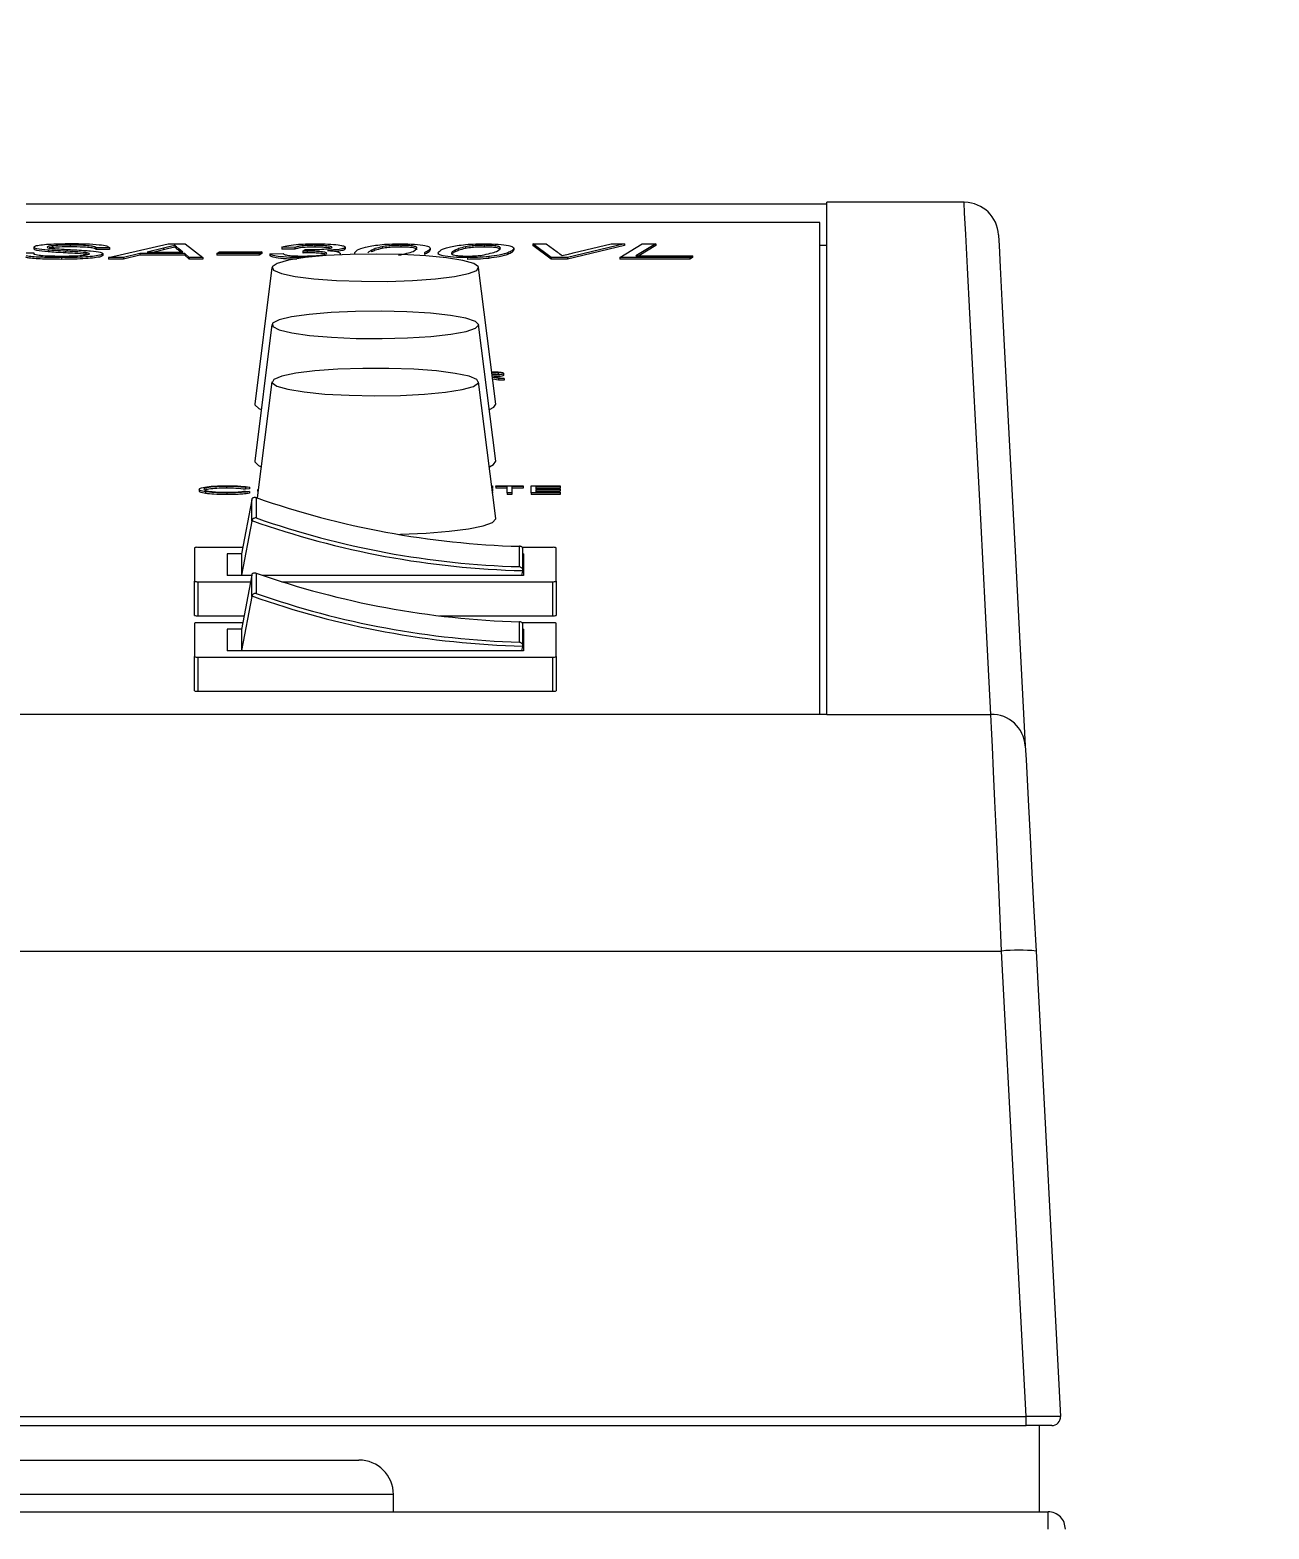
# Model space of a CAD drawing. Header units: millimetres. Extents: x 0 to 5860, y 0 to 4120.
# Drawn here: x 3390.3 to 3462.2, y 2111.1 to 2198.1 of the extents above; entities that cross this region are included whole.
import ezdxf

# ---------------------------------------------------------------- set-up
doc = ezdxf.new("R2010")
doc.units = ezdxf.units.MM
doc.layers.get('0').update_dxf_attribs({"lineweight": 15})
doc.layers.add('D', color=3, linetype='Continuous', lineweight=13)
doc.styles.add('STU25', font='isocp2.shx')
doc.dimstyles.new('STU25', dxfattribs={"dimscale": 20, "dimtxt": 2.5, "dimasz": 2, "dimexe": 0.6, "dimexo": 1, "dimgap": 1, "dimtad": 1, "dimdsep": 46, "dimtxsty": 'STU25', "dimcen": 2, "dimazin": 2, "dimtfac": 1, "dimtmove": 0, "dimatfit": 3, "dimfxl": 0, "dimtolj": 1, "dimtzin": 0, "dimarcsym": 0})

# ---------------------------------------------------------------- blocks, each defined once
blk = doc.blocks.new('*D4')
at = {"layer": 'D', "color": 0, "lineweight": -2}
for p, q in [((2877.565, 2301.584), (3780.628, 2301.584)), ((3768.628, 1251.583), (3768.628, 2261.584)), ((3570.387, 1211.583), (3780.628, 1211.583))]:
    blk.add_line(p, q, dxfattribs=at)
at = {"layer": 'D', "color": 0}
for points in [[(3761.961, 2261.584), (3775.295, 2261.584), (3768.628, 2301.584)], [(3761.961, 1251.583), (3775.295, 1251.583), (3768.628, 1211.583)]]:
    blk.add_solid(points, dxfattribs=at)
at = {"layer": 'Defpoints', "color": 0}
for p in [(2857.565, 2301.584), (3768.628, 2301.584), (3550.387, 1211.583)]:
    blk.add_point(p, dxfattribs=at)
at = {"layer": 'D', "color": 0, "insert": (3723.628, 1756.583), "char_height": 50, "attachment_point": 5, "rotation": 90, "style": 'STU25'}
blk.add_mtext('\\A1;1090', dxfattribs=at)

msp = doc.modelspace()

# ---------------------------------------------------------------- linework, layer by layer
at = {"color": 7, "linetype": 'Continuous', "lineweight": 15}
for p, q in [((3444.496, 2188.146), (3436.527, 2188.146)), ((3436.527, 2158.425), (3436.527, 2188.146)), ((3436.527, 2188.038), (3390.077, 2188.038)), ((3436.127, 2186.968), (3390.077, 2186.968)), ((3436.127, 2158.425), (3436.127, 2186.968)), ((3390.512, 2185.539), (3390.512, 2185.44)), ((3391.569, 2185.521), (3391.407, 2185.494)), ((3391.569, 2185.62), (3391.569, 2185.521)), ((3392.627, 2185.658), (3392.627, 2185.559)), ((3394.08, 2185.552), (3394.08, 2185.452)), ((3394.896, 2185.507), (3394.127, 2185.499)), ((3394.127, 2185.499), (3394.127, 2185.4)), ((3394.837, 2184.944), (3398.31, 2185.74)), ((3394.896, 2185.524), (3394.896, 2185.507)), ((3394.896, 2185.507), (3394.896, 2185.408)), ((3398.033, 2185.49), (3397.089, 2185.26)), ((3398.033, 2185.49), (3398.033, 2185.391)), ((3398.31, 2185.74), (3399.297, 2185.74)), ((3398.704, 2185.648), (3398.704, 2185.549)), ((3399.16, 2185.26), (3398.935, 2185.451)), ((3398.935, 2185.451), (3398.935, 2185.352)), ((3399.297, 2185.74), (3400.311, 2184.944)), ((3405.666, 2185.516), (3404.896, 2185.533)), ((3404.896, 2185.533), (3404.896, 2185.434)), ((3405.666, 2185.516), (3405.666, 2185.417)), ((3406.823, 2185.648), (3406.823, 2185.549)), ((3408.589, 2185.538), (3408.589, 2185.439)), ((3410.717, 2185.564), (3410.717, 2185.464)), ((3411.803, 2185.648), (3411.803, 2185.549)), ((3413.512, 2185.478), (3413.512, 2185.379)), ((3415.563, 2185.564), (3415.563, 2185.464)), ((3416.649, 2185.648), (3416.649, 2185.549)), ((3418.358, 2185.478), (3418.358, 2185.379)), ((3420.538, 2184.944), (3419.462, 2185.74)), ((3419.462, 2185.74), (3420.242, 2185.74)), ((3419.462, 2185.74), (3419.462, 2185.641)), ((3420.538, 2184.845), (3419.462, 2185.641)), ((3420.242, 2185.74), (3420.887, 2185.263)), ((3424.793, 2185.74), (3421.477, 2184.944)), ((3424.793, 2185.641), (3421.477, 2184.845)), ((3421.818, 2185.214), (3424.012, 2185.74)), ((3424.012, 2185.74), (3424.793, 2185.74)), ((3424.512, 2184.944), (3425.819, 2185.74)), ((3424.793, 2185.74), (3424.793, 2185.641)), ((3426.605, 2185.74), (3425.449, 2185.036)), ((3426.605, 2185.641), (3425.612, 2185.036)), ((3425.819, 2185.74), (3426.605, 2185.74)), ((3426.605, 2185.74), (3426.605, 2185.641)), ((3436.527, 2185.646), (3436.127, 2185.646)), ((3390.077, 2185.203), (3390.512, 2185.209)), ((3390.512, 2185.209), (3390.502, 2185.183)), ((3390.512, 2185.209), (3390.512, 2185.178)), ((3391.342, 2185.369), (3391.342, 2185.27)), ((3392.125, 2184.934), (3392.125, 2184.834)), ((3392.357, 2185.307), (3392.357, 2185.208)), ((3393.532, 2185.226), (3393.532, 2185.126)), ((3393.626, 2185.109), (3393.532, 2185.126)), ((3394.896, 2185.408), (3394.127, 2185.4)), ((3394.512, 2185.165), (3394.512, 2185.066)), ((3395.711, 2184.944), (3394.837, 2184.944)), ((3394.837, 2184.944), (3394.837, 2184.845)), ((3395.711, 2184.845), (3394.837, 2184.845)), ((3396.666, 2185.168), (3395.711, 2184.944)), ((3396.666, 2185.069), (3395.711, 2184.845)), ((3395.711, 2184.944), (3395.711, 2184.845)), ((3396.666, 2185.168), (3396.666, 2185.069)), ((3399.269, 2185.168), (3396.666, 2185.168)), ((3399.269, 2185.069), (3396.666, 2185.069)), ((3397.089, 2185.26), (3399.16, 2185.26)), ((3398.033, 2185.391), (3397.496, 2185.26)), ((3399.043, 2185.26), (3398.935, 2185.352)), ((3399.269, 2185.168), (3399.269, 2185.069)), ((3399.532, 2184.944), (3399.269, 2185.168)), ((3399.532, 2184.845), (3399.269, 2185.069)), ((3399.532, 2184.944), (3399.532, 2184.845)), ((3400.311, 2184.944), (3399.532, 2184.944)), ((3400.311, 2184.845), (3399.532, 2184.845)), ((3400.311, 2184.944), (3400.311, 2184.845)), ((3401.127, 2185.179), (3401.281, 2185.27)), ((3403.589, 2185.179), (3401.127, 2185.179)), ((3401.127, 2185.179), (3401.127, 2185.079)), ((3403.589, 2185.079), (3401.127, 2185.079)), ((3401.281, 2185.27), (3403.742, 2185.27)), ((3403.742, 2185.27), (3403.589, 2185.179)), ((3403.589, 2185.179), (3403.589, 2185.079)), ((3403.742, 2185.171), (3403.589, 2185.079)), ((3403.742, 2185.27), (3403.742, 2185.171)), ((3404.204, 2185.158), (3404.973, 2185.168)), ((3404.204, 2185.158), (3404.204, 2185.059)), ((3405.666, 2185.417), (3404.896, 2185.434)), ((3406.123, 2185.301), (3406.256, 2185.405)), ((3406.123, 2185.301), (3406.123, 2185.202)), ((3406.154, 2184.934), (3406.154, 2184.92)), ((3406.37, 2185.311), (3406.37, 2185.212)), ((3408.281, 2185.197), (3408.281, 2185.098)), ((3409.127, 2185.206), (3409.127, 2185.128)), ((3410.114, 2185.368), (3410.114, 2185.269)), ((3413.174, 2185.219), (3413.174, 2185.12)), ((3413.973, 2185.206), (3413.973, 2185.107)), ((3414.96, 2185.368), (3414.96, 2185.269)), ((3415.67, 2184.934), (3415.67, 2184.834)), ((3416.912, 2184.991), (3416.912, 2184.892)), ((3418.02, 2185.219), (3418.02, 2185.12)), ((3420.538, 2184.944), (3420.538, 2184.845)), ((3421.477, 2184.944), (3420.538, 2184.944)), ((3421.477, 2184.845), (3420.538, 2184.845)), ((3421.477, 2184.944), (3421.477, 2184.845)), ((3428.589, 2184.944), (3424.512, 2184.944)), ((3424.512, 2184.944), (3424.512, 2184.845)), ((3428.589, 2184.845), (3424.512, 2184.845)), ((3425.449, 2185.036), (3428.742, 2185.036)), ((3428.742, 2185.036), (3428.589, 2184.944)), ((3428.589, 2184.944), (3428.589, 2184.845)), ((3428.742, 2184.937), (3428.589, 2184.845)), ((3428.742, 2185.036), (3428.742, 2184.937)), ((3404.328, 2184.362), (3403.328, 2176.435)), ((3417.326, 2176.435), (3416.326, 2184.362)), ((3404.328, 2181.044), (3403.328, 2173.117)), ((3417.326, 2173.117), (3416.326, 2181.044)), ((3404.328, 2177.727), (3403.477, 2170.984)), ((3417.326, 2169.8), (3416.326, 2177.727)), ((3417.089, 2178.316), (3417.171, 2178.315)), ((3417.124, 2178.037), (3417.814, 2177.922)), ((3417.481, 2177.922), (3417.131, 2177.981)), ((3417.481, 2177.823), (3417.144, 2177.879)), ((3417.481, 2177.922), (3417.481, 2177.823)), ((3417.814, 2177.922), (3417.481, 2177.922)), ((3417.814, 2177.823), (3417.481, 2177.823)), ((3417.775, 2178.214), (3417.775, 2178.115)), ((3417.814, 2177.922), (3417.814, 2177.823)), ((3401.697, 2171.655), (3401.697, 2171.556)), ((3403.023, 2171.613), (3402.787, 2171.589)), ((3402.787, 2171.589), (3402.787, 2171.49)), ((3403.023, 2171.613), (3403.023, 2171.514)), ((3417.088, 2171.686), (3417.138, 2171.686)), ((3417.138, 2171.645), (3417.093, 2171.645)), ((3417.138, 2171.546), (3417.106, 2171.546)), ((3417.109, 2171.523), (3417.138, 2171.523)), ((3417.138, 2171.686), (3417.138, 2171.645)), ((3417.138, 2171.645), (3417.138, 2171.546)), ((3417.138, 2171.523), (3417.138, 2171.482)), ((3417.33, 2171.645), (3417.33, 2171.686)), ((3417.33, 2171.686), (3418.907, 2171.686)), ((3417.984, 2171.645), (3417.33, 2171.645)), ((3417.33, 2171.645), (3417.33, 2171.546)), ((3417.984, 2171.546), (3417.33, 2171.546)), ((3417.984, 2171.288), (3417.984, 2171.645)), ((3418.907, 2171.645), (3418.254, 2171.645)), ((3418.254, 2171.645), (3418.254, 2171.288)), ((3418.907, 2171.546), (3418.254, 2171.546)), ((3418.907, 2171.686), (3418.907, 2171.645)), ((3418.907, 2171.645), (3418.907, 2171.546)), ((3419.369, 2171.686), (3421.061, 2171.686)), ((3419.369, 2171.288), (3419.369, 2171.686)), ((3421.061, 2171.645), (3419.638, 2171.645)), ((3419.638, 2171.645), (3419.638, 2171.523)), ((3421.061, 2171.546), (3419.638, 2171.546)), ((3419.638, 2171.523), (3421.061, 2171.523)), ((3421.061, 2171.686), (3421.061, 2171.645)), ((3421.061, 2171.645), (3421.061, 2171.546)), ((3421.061, 2171.523), (3421.061, 2171.482)), ((3400.1, 2171.489), (3400.1, 2171.39)), ((3400.48, 2171.347), (3400.48, 2171.248)), ((3401.717, 2171.278), (3401.717, 2171.179)), ((3403.154, 2170.881), (3402.562, 2167.74)), ((3403.023, 2171.514), (3402.787, 2171.49)), ((3402.787, 2171.385), (3403.023, 2171.361)), ((3403.023, 2171.361), (3403.023, 2171.262)), ((3403.154, 2169.647), (3403.154, 2170.881)), ((3403.417, 2171.005), (3403.417, 2169.824)), ((3403.484, 2171.485), (3403.484, 2171.386)), ((3417.138, 2171.482), (3417.114, 2171.482)), ((3417.138, 2171.383), (3417.127, 2171.383)), ((3417.133, 2171.329), (3417.138, 2171.329)), ((3417.138, 2171.482), (3417.138, 2171.383)), ((3417.138, 2171.329), (3417.138, 2171.291)), ((3418.254, 2171.288), (3417.984, 2171.288)), ((3417.984, 2171.288), (3417.984, 2171.189)), ((3418.254, 2171.189), (3417.984, 2171.189)), ((3418.254, 2171.288), (3418.254, 2171.189)), ((3421.061, 2171.288), (3419.369, 2171.288)), ((3419.369, 2171.288), (3419.369, 2171.189)), ((3421.061, 2171.189), (3419.369, 2171.189)), ((3421.061, 2171.482), (3419.638, 2171.482)), ((3419.638, 2171.482), (3419.638, 2171.329)), ((3421.061, 2171.383), (3419.638, 2171.383)), ((3419.638, 2171.329), (3421.061, 2171.329)), ((3421.061, 2171.482), (3421.061, 2171.383)), ((3421.061, 2171.329), (3421.061, 2171.288)), ((3421.061, 2171.288), (3421.061, 2171.189)), ((3403.154, 2169.647), (3402.562, 2166.506)), ((3399.827, 2168.092), (3399.827, 2166.154)), ((3402.633, 2168.118), (3400.027, 2168.118)), ((3418.691, 2166.999), (3418.691, 2168.18)), ((3420.627, 2168.118), (3418.845, 2168.118)), ((3420.827, 2166.154), (3420.827, 2168.092)), ((3402.565, 2167.753), (3401.727, 2167.753)), ((3401.727, 2167.753), (3401.727, 2166.493)), ((3402.562, 2167.74), (3402.562, 2166.506)), ((3418.886, 2166.774), (3418.886, 2168.008)), ((3418.927, 2167.753), (3418.886, 2167.753)), ((3418.927, 2167.753), (3418.927, 2166.493)), ((3403.152, 2166.493), (3401.727, 2166.493)), ((3402.562, 2166.506), (3403.154, 2166.506)), ((3403.154, 2166.503), (3402.562, 2163.361)), ((3403.154, 2165.269), (3403.154, 2166.503)), ((3403.417, 2166.627), (3403.417, 2165.446)), ((3403.765, 2166.506), (3418.839, 2166.506)), ((3418.927, 2166.493), (3403.804, 2166.493)), ((3418.839, 2166.506), (3418.882, 2166.738)), ((3399.827, 2164.172), (3399.827, 2166.154)), ((3400.027, 2166.128), (3400.027, 2164.145)), ((3400.027, 2166.128), (3403.083, 2166.128)), ((3404.912, 2166.128), (3420.627, 2166.128)), ((3420.627, 2164.145), (3420.627, 2166.128)), ((3420.827, 2166.154), (3420.827, 2164.172)), ((3403.154, 2165.269), (3402.562, 2162.127)), ((3399.827, 2163.713), (3399.827, 2161.776)), ((3400.027, 2164.145), (3402.71, 2164.145)), ((3402.633, 2163.739), (3400.027, 2163.739)), ((3414.062, 2164.145), (3420.627, 2164.145)), ((3418.691, 2162.62), (3418.691, 2163.801)), ((3420.627, 2163.739), (3418.845, 2163.739)), ((3420.827, 2161.776), (3420.827, 2163.713)), ((3402.565, 2163.375), (3401.727, 2163.375)), ((3401.727, 2163.375), (3401.727, 2162.114)), ((3402.562, 2163.361), (3402.562, 2162.127)), ((3418.886, 2162.395), (3418.886, 2163.629)), ((3418.927, 2163.375), (3418.886, 2163.375)), ((3418.927, 2163.375), (3418.927, 2162.114)), ((3418.927, 2162.114), (3401.727, 2162.114)), ((3402.562, 2162.127), (3418.839, 2162.127)), ((3418.839, 2162.127), (3418.882, 2162.359)), ((3399.827, 2159.793), (3399.827, 2161.776)), ((3400.027, 2161.749), (3420.627, 2161.749)), ((3400.027, 2161.749), (3400.027, 2159.767)), ((3420.627, 2159.767), (3420.627, 2161.749)), ((3420.827, 2161.776), (3420.827, 2159.793)), ((3400.027, 2159.767), (3420.627, 2159.767)), ((3436.527, 2158.425), (3325.727, 2158.425)), ((3436.527, 2158.425), (3446.05, 2158.425)), ((3315.58, 2144.69), (3446.674, 2144.69)), ((3448.09, 2117.673), (3446.674, 2144.69)), ((3448.672, 2144.69), (3450.087, 2117.673)), ((3314.164, 2117.673), (3448.09, 2117.673)), ((3448.09, 2117.146), (3448.09, 2117.673)), ((3314.164, 2117.146), (3448.09, 2117.146)), ((3449.588, 2117.146), (3448.09, 2117.146)), ((3448.877, 2112.146), (3448.877, 2117.146)), ((3361.377, 2115.146), (3409.377, 2115.146)), ((3411.377, 2112.146), (3411.377, 2113.146)), ((2851.387, 2112.146), (3449.367, 2112.146)), ((3449.367, 2111.146), (3449.367, 2112.146))]:
    msp.add_line(p, q, dxfattribs=at)
at = {"color": 8, "linetype": 'Continuous', "lineweight": 15}
msp.add_line((3411.377, 2113.146), (3359.377, 2113.146), dxfattribs=at)
at = {"color": 8, "linetype": 'Continuous', "lineweight": 15, "flags": 128}
msp.add_lwpolyline([(3446.05, 2158.425), (3445.737, 2164.425), (3445.458, 2169.757), (3445.214, 2174.417), (3445.006, 2178.402), (3444.833, 2181.708), (3444.696, 2184.334), (3444.594, 2186.276), (3444.528, 2187.534), (3444.498, 2188.108), (3444.496, 2188.146)], dxfattribs=at)
at = {"color": 7, "linetype": 'Continuous', "lineweight": 15, "flags": 128}
for points in [[(3446.493, 2186.251), (3446.495, 2186.212), (3446.525, 2185.64), (3446.591, 2184.385), (3446.693, 2182.446), (3446.83, 2179.827), (3447.003, 2176.528), (3447.211, 2172.552), (3447.455, 2167.902), (3447.734, 2162.581), (3448.048, 2156.594)], [(3406.764, 2183.708), (3408.077, 2183.61), (3409.531, 2183.559), (3411.035, 2183.558), (3412.494, 2183.606), (3413.818, 2183.701), (3414.922, 2183.836), (3415.737, 2184.004), (3416.212, 2184.193), (3416.318, 2184.392), (3416.047, 2184.589), (3415.417, 2184.77), (3414.467, 2184.925), (3413.257, 2185.043), (3411.862, 2185.118), (3410.372, 2185.144), (3408.878, 2185.121), (3407.476, 2185.049), (3406.252, 2184.933), (3405.285, 2184.78), (3404.635, 2184.6), (3404.342, 2184.404), (3404.425, 2184.205), (3404.879, 2184.015), (3405.676, 2183.845), (3406.764, 2183.708)], [(3416.135, 2181.231), (3415.577, 2181.417), (3414.69, 2181.578), (3413.528, 2181.704), (3412.166, 2181.789), (3410.688, 2181.826), (3409.187, 2181.813), (3407.758, 2181.751), (3406.49, 2181.643), (3405.464, 2181.497), (3404.743, 2181.322), (3404.372, 2181.129), (3404.376, 2180.929), (3404.754, 2180.736), (3405.482, 2180.561), (3406.515, 2180.416), (3407.787, 2180.31), (3409.219, 2180.249), (3410.72, 2180.237), (3412.197, 2180.275), (3413.556, 2180.36), (3414.712, 2180.488), (3415.593, 2180.649), (3416.143, 2180.835), (3416.327, 2181.033), (3416.135, 2181.231)], [(3415.77, 2178.049), (3414.971, 2178.218), (3413.881, 2178.355), (3412.567, 2178.453), (3411.112, 2178.503), (3409.608, 2178.504), (3408.149, 2178.456), (3406.828, 2178.361), (3405.725, 2178.225), (3404.912, 2178.057), (3404.44, 2177.867), (3404.337, 2177.668), (3404.611, 2177.472), (3405.243, 2177.291), (3406.195, 2177.137), (3407.407, 2177.018), (3408.803, 2176.944), (3410.294, 2176.918), (3411.787, 2176.942), (3413.188, 2177.014), (3414.41, 2177.131), (3415.375, 2177.284), (3416.023, 2177.464), (3416.313, 2177.66), (3416.227, 2177.859), (3415.77, 2178.049)], [(3403.328, 2176.435), (3403.332, 2176.384), (3403.566, 2176.179), (3403.706, 2176.117)], [(3416.948, 2176.117), (3417.205, 2176.246), (3417.326, 2176.435)], [(3403.328, 2173.117), (3403.33, 2173.074), (3403.552, 2172.868), (3403.706, 2172.8)], [(3416.948, 2172.8), (3417.195, 2172.922), (3417.326, 2173.117)], [(3411.663, 2168.873), (3411.785, 2168.876), (3413.272, 2168.942), (3414.611, 2169.05), (3415.736, 2169.195), (3416.589, 2169.37), (3417.128, 2169.565), (3417.326, 2169.771), (3417.326, 2169.8)], [(3446.674, 2144.69), (3446.568, 2147.039), (3446.465, 2149.309), (3446.367, 2151.445), (3446.279, 2153.393), (3446.201, 2155.104), (3446.136, 2156.535), (3446.086, 2157.652), (3446.05, 2158.425)], [(3448.048, 2156.594), (3448.089, 2155.803), (3448.151, 2154.628), (3448.23, 2153.107), (3448.326, 2151.29), (3448.433, 2149.236), (3448.55, 2147.012), (3448.672, 2144.69)]]:
    msp.add_lwpolyline(points, dxfattribs=at)
at = {"color": 7, "linetype": 'Continuous', "lineweight": 15}
for centre, radius, start, end in [((3444.496, 2186.146), 2, 3, 88.85912), ((3403.344, 2170.846), 0.193, 160.17847, 169.46321), ((3420.113, 2218.555), 50.395, 250.65288, 268.38381), ((3420.113, 2217.374), 50.395, 250.65291, 268.38378), ((3403.344, 2169.612), 0.193, 160.17847, 169.46321), ((3420.113, 2217.351), 50.597, 250.42655, 268.61015), ((3399.978, 2167.721), 0.4, 82.94418, 112.17296), ((3420.676, 2167.721), 0.4, 67.82704, 97.05582), ((3403.344, 2166.467), 0.193, 160.17847, 169.46321), ((3420.113, 2214.176), 50.395, 250.65288, 268.38381), ((3418.693, 2166.774), 0.193, 349.22301, 358.53048), ((3399.978, 2166.525), 0.4, 247.83036, 277.0525), ((3420.113, 2212.995), 50.395, 250.65291, 268.38378), ((3420.676, 2166.525), 0.4, 262.9475, 292.16964), ((3403.344, 2165.233), 0.193, 160.17847, 169.46321), ((3420.113, 2212.972), 50.597, 250.42655, 268.61015), ((3399.978, 2164.542), 0.4, 247.82872, 277.05623), ((3399.978, 2163.343), 0.4, 82.94258, 112.17456), ((3420.676, 2164.542), 0.4, 262.94377, 292.17128), ((3420.676, 2163.343), 0.4, 67.82544, 97.05742), ((3418.693, 2162.395), 0.193, 349.22301, 358.53048), ((3399.978, 2162.146), 0.4, 247.83036, 277.0525), ((3420.676, 2162.146), 0.4, 262.9475, 292.16964), ((3399.978, 2160.164), 0.4, 247.82872, 277.05623), ((3420.676, 2160.164), 0.4, 262.94377, 292.17128), ((3446.087, 2156.461), 1.965, 3.88469, 91.07618), ((3447.673, 2135.119), 9.623, 84.04333, 95.95667), ((3449.588, 2117.646), 0.5, 270, 3), ((3409.377, 2113.146), 2, 0, 90)]:
    msp.add_arc(centre, radius, start, end, dxfattribs=at)
msp.add_ellipse((3448.086, 2117.646), major_axis=(2.001, 0.026), ratio=0.013046, start_param=0.000513, end_param=1.56857, dxfattribs=at)
for points, knots in [([(3390.512, 2185.539), (3390.532, 2185.564), (3390.571, 2185.614), (3390.897, 2185.677), (3391.578, 2185.738), (3392.212, 2185.745), (3392.656, 2185.75)], [0, 0, 0, 0, 0.186859, 0.373632, 0.56066, 1, 1, 1, 1]), ([(3391.342, 2185.369), (3391.086, 2185.393), (3390.63, 2185.436), (3390.548, 2185.508), (3390.512, 2185.539)], [0, 0, 0, 0, 0.560747, 1, 1, 1, 1]), ([(3391.342, 2185.27), (3391.086, 2185.294), (3390.63, 2185.336), (3390.548, 2185.409), (3390.512, 2185.44)], [0, 0, 0, 0, 0.5607474, 1, 1, 1, 1]), ([(3391.569, 2185.62), (3391.477, 2185.608), (3391.31, 2185.587), (3391.29, 2185.557), (3391.281, 2185.543)], [0, 0, 0, 0, 0.55871, 1, 1, 1, 1]), ([(3391.281, 2185.543), (3391.29, 2185.531), (3391.31, 2185.507), (3391.505, 2185.472), (3391.706, 2185.457), (3391.829, 2185.448)], [0, 0, 0, 0, 0.2796491, 0.5591852, 1, 1, 1, 1]), ([(3392.627, 2185.658), (3392.416, 2185.657), (3392.039, 2185.656), (3391.713, 2185.631), (3391.569, 2185.62)], [0, 0, 0, 0, 0.560719, 1, 1, 1, 1]), ([(3392.627, 2185.559), (3392.416, 2185.558), (3392.039, 2185.556), (3391.713, 2185.532), (3391.569, 2185.521)], [0, 0, 0, 0, 0.560719, 1, 1, 1, 1]), ([(3391.829, 2185.448), (3392.023, 2185.436), (3392.371, 2185.414), (3392.724, 2185.395), (3392.879, 2185.386)], [0, 0, 0, 0, 0.55997, 1, 1, 1, 1]), ([(3394.08, 2185.552), (3394.006, 2185.572), (3393.859, 2185.612), (3393.312, 2185.651), (3392.887, 2185.656), (3392.627, 2185.658)], [0, 0, 0, 0, 0.279364, 0.559408, 1, 1, 1, 1]), ([(3394.08, 2185.452), (3394.006, 2185.473), (3393.859, 2185.513), (3393.312, 2185.552), (3392.887, 2185.556), (3392.627, 2185.559)], [0, 0, 0, 0, 0.279364, 0.559408, 1, 1, 1, 1]), ([(3392.656, 2185.75), (3392.95, 2185.748), (3393.537, 2185.744), (3394.298, 2185.696), (3394.786, 2185.615), (3394.859, 2185.554), (3394.896, 2185.524)], [0, 0, 0, 0, 0.280994, 0.560802, 0.78031, 1, 1, 1, 1]), ([(3394.127, 2185.499), (3394.126, 2185.509), (3394.125, 2185.527), (3394.094, 2185.544), (3394.08, 2185.552)], [0, 0, 0, 0, 0.560178, 1, 1, 1, 1]), ([(3394.127, 2185.4), (3394.126, 2185.41), (3394.125, 2185.428), (3394.094, 2185.445), (3394.08, 2185.452)], [0, 0, 0, 0, 0.56018, 1, 1, 1, 1]), ([(3398.704, 2185.648), (3398.589, 2185.618), (3398.385, 2185.564), (3398.141, 2185.513), (3398.033, 2185.49)], [0, 0, 0, 0, 0.559942, 1, 1, 1, 1]), ([(3398.704, 2185.549), (3398.589, 2185.519), (3398.385, 2185.465), (3398.141, 2185.413), (3398.033, 2185.391)], [0, 0, 0, 0, 0.55994, 1, 1, 1, 1]), ([(3398.935, 2185.451), (3398.879, 2185.488), (3398.78, 2185.553), (3398.727, 2185.619), (3398.704, 2185.648)], [0, 0, 0, 0, 0.560031, 1, 1, 1, 1]), ([(3398.935, 2185.352), (3398.879, 2185.389), (3398.78, 2185.454), (3398.727, 2185.52), (3398.704, 2185.549)], [0, 0, 0, 0, 0.560036, 1, 1, 1, 1]), ([(3404.896, 2185.533), (3404.978, 2185.566), (3405.143, 2185.63), (3405.67, 2185.697), (3406.273, 2185.734), (3406.674, 2185.738), (3406.875, 2185.74)], [0, 0, 0, 0, 0.280021, 0.559411, 0.779602, 1, 1, 1, 1]), ([(3406.823, 2185.648), (3406.668, 2185.646), (3406.357, 2185.641), (3405.991, 2185.607), (3405.757, 2185.563), (3405.696, 2185.532), (3405.666, 2185.516)], [0, 0, 0, 0, 0.279733, 0.559524, 0.779564, 1, 1, 1, 1]), ([(3406.823, 2185.549), (3406.668, 2185.547), (3406.357, 2185.542), (3405.991, 2185.508), (3405.757, 2185.464), (3405.696, 2185.433), (3405.666, 2185.417)], [0, 0, 0, 0, 0.279733, 0.559526, 0.779563, 1, 1, 1, 1]), ([(3406.467, 2185.403), (3406.641, 2185.404), (3406.988, 2185.406), (3407.441, 2185.432), (3407.762, 2185.477), (3407.8, 2185.513), (3407.819, 2185.531)], [0, 0, 0, 0, 0.2811926, 0.5609083, 0.7807926, 1, 1, 1, 1]), ([(3407.819, 2185.531), (3407.8, 2185.549), (3407.761, 2185.586), (3407.472, 2185.624), (3407.15, 2185.645), (3406.932, 2185.647), (3406.823, 2185.648)], [0, 0, 0, 0, 0.278866, 0.558684, 0.779221, 1, 1, 1, 1]), ([(3407.726, 2185.481), (3407.724, 2185.482), (3407.69, 2185.501), (3407.464, 2185.524), (3407.152, 2185.546), (3406.933, 2185.548), (3406.823, 2185.549)], [0, 0, 0, 0, 0.027599, 0.404914, 0.702295, 1, 1, 1, 1]), ([(3406.875, 2185.74), (3407.116, 2185.738), (3407.597, 2185.733), (3408.17, 2185.682), (3408.533, 2185.613), (3408.57, 2185.563), (3408.589, 2185.538)], [0, 0, 0, 0, 0.280403, 0.559872, 0.779882, 1, 1, 1, 1]), ([(3408.589, 2185.538), (3408.573, 2185.515), (3408.541, 2185.469), (3408.19, 2185.398), (3407.797, 2185.37), (3407.556, 2185.353)], [0, 0, 0, 0, 0.280169, 0.560121, 1, 1, 1, 1]), ([(3409.127, 2185.206), (3409.167, 2185.265), (3409.246, 2185.381), (3409.711, 2185.548), (3410.383, 2185.667), (3411.146, 2185.732), (3411.589, 2185.737), (3411.811, 2185.74)], [0, 0, 0, 0, 0.250343, 0.500882, 0.750093, 0.875165, 1, 1, 1, 1]), ([(3410.717, 2185.564), (3410.573, 2185.529), (3410.315, 2185.466), (3410.175, 2185.398), (3410.114, 2185.368)], [0, 0, 0, 0, 0.559417, 1, 1, 1, 1]), ([(3410.717, 2185.464), (3410.573, 2185.43), (3410.315, 2185.367), (3410.175, 2185.299), (3410.114, 2185.269)], [0, 0, 0, 0, 0.559417, 1, 1, 1, 1]), ([(3411.803, 2185.648), (3411.68, 2185.647), (3411.435, 2185.644), (3411.032, 2185.617), (3410.837, 2185.584), (3410.717, 2185.564)], [0, 0, 0, 0, 0.2801313, 0.5602063, 1, 1, 1, 1]), ([(3411.803, 2185.549), (3411.68, 2185.548), (3411.435, 2185.545), (3411.032, 2185.518), (3410.837, 2185.485), (3410.717, 2185.464)], [0, 0, 0, 0, 0.280131, 0.560206, 1, 1, 1, 1]), ([(3411.679, 2185.074), (3412.01, 2185.147), (3412.605, 2185.277), (3412.7, 2185.428), (3412.742, 2185.494)], [0, 0, 0, 0, 0.557455, 1, 1, 1, 1]), ([(3412.742, 2185.494), (3412.737, 2185.516), (3412.725, 2185.557), (3412.532, 2185.613), (3412.177, 2185.644), (3411.928, 2185.647), (3411.803, 2185.648)], [0, 0, 0, 0, 0.2811583, 0.5598599, 0.7795947, 1, 1, 1, 1]), ([(3412.742, 2185.395), (3412.737, 2185.416), (3412.725, 2185.458), (3412.532, 2185.514), (3412.177, 2185.545), (3411.928, 2185.548), (3411.803, 2185.549)], [0, 0, 0, 0, 0.281159, 0.5598607, 0.7795954, 1, 1, 1, 1]), ([(3411.811, 2185.74), (3412.086, 2185.735), (3412.636, 2185.726), (3413.222, 2185.652), (3413.481, 2185.564), (3413.501, 2185.507), (3413.512, 2185.478)], [0, 0, 0, 0, 0.2792273, 0.5583466, 0.7788554, 1, 1, 1, 1]), ([(3413.512, 2185.478), (3413.493, 2185.429), (3413.46, 2185.34), (3413.261, 2185.256), (3413.174, 2185.219)], [0, 0, 0, 0, 0.559831, 1, 1, 1, 1]), ([(3413.973, 2185.206), (3414.013, 2185.265), (3414.092, 2185.381), (3414.557, 2185.548), (3415.229, 2185.667), (3415.992, 2185.732), (3416.435, 2185.737), (3416.657, 2185.74)], [0, 0, 0, 0, 0.250343, 0.500879, 0.750094, 0.875165, 1, 1, 1, 1]), ([(3415.563, 2185.564), (3415.419, 2185.529), (3415.161, 2185.466), (3415.022, 2185.398), (3414.96, 2185.368)], [0, 0, 0, 0, 0.559417, 1, 1, 1, 1]), ([(3415.563, 2185.464), (3415.419, 2185.43), (3415.161, 2185.367), (3415.022, 2185.299), (3414.96, 2185.269)], [0, 0, 0, 0, 0.559417, 1, 1, 1, 1]), ([(3416.649, 2185.648), (3416.526, 2185.647), (3416.281, 2185.644), (3415.878, 2185.617), (3415.683, 2185.584), (3415.563, 2185.564)], [0, 0, 0, 0, 0.2801313, 0.5602063, 1, 1, 1, 1]), ([(3416.649, 2185.549), (3416.526, 2185.548), (3416.281, 2185.545), (3415.878, 2185.518), (3415.683, 2185.485), (3415.563, 2185.464)], [0, 0, 0, 0, 0.280131, 0.560206, 1, 1, 1, 1]), ([(3416.525, 2185.074), (3416.856, 2185.147), (3417.451, 2185.277), (3417.546, 2185.428), (3417.589, 2185.494)], [0, 0, 0, 0, 0.557455, 1, 1, 1, 1]), ([(3417.589, 2185.494), (3417.583, 2185.516), (3417.571, 2185.557), (3417.378, 2185.613), (3417.024, 2185.644), (3416.774, 2185.647), (3416.649, 2185.648)], [0, 0, 0, 0, 0.2811583, 0.5598599, 0.7795947, 1, 1, 1, 1]), ([(3417.589, 2185.395), (3417.583, 2185.416), (3417.571, 2185.458), (3417.378, 2185.514), (3417.024, 2185.545), (3416.774, 2185.548), (3416.649, 2185.549)], [0, 0, 0, 0, 0.281159, 0.5598607, 0.7795954, 1, 1, 1, 1]), ([(3416.657, 2185.74), (3416.932, 2185.735), (3417.482, 2185.726), (3418.068, 2185.652), (3418.327, 2185.564), (3418.348, 2185.507), (3418.358, 2185.478)], [0, 0, 0, 0, 0.2792273, 0.5583466, 0.7788554, 1, 1, 1, 1]), ([(3418.358, 2185.478), (3418.339, 2185.429), (3418.306, 2185.34), (3418.108, 2185.256), (3418.02, 2185.219)], [0, 0, 0, 0, 0.559831, 1, 1, 1, 1]), ([(3392.125, 2184.834), (3391.798, 2184.838), (3391.147, 2184.844), (3390.322, 2184.882), (3390.109, 2184.937), (3390.049, 2184.953)], [0, 0, 0, 0, 0.4201553, 0.8378952, 1, 1, 1, 1]), ([(3392.125, 2184.934), (3391.799, 2184.937), (3391.149, 2184.943), (3390.336, 2184.98), (3390.129, 2185.032), (3390.077, 2185.046)], [0, 0, 0, 0, 0.429794, 0.857117, 1, 1, 1, 1]), ([(3390.502, 2185.183), (3390.527, 2185.157), (3390.565, 2185.118), (3390.807, 2185.077), (3391.283, 2185.033), (3391.775, 2185.029), (3392.168, 2185.025)], [0, 0, 0, 0, 0.24955, 0.375149, 0.500922, 1, 1, 1, 1]), ([(3392.357, 2185.307), (3392.163, 2185.318), (3391.819, 2185.337), (3391.488, 2185.359), (3391.342, 2185.369)], [0, 0, 0, 0, 0.56012, 1, 1, 1, 1]), ([(3392.357, 2185.208), (3392.163, 2185.219), (3391.819, 2185.237), (3391.488, 2185.26), (3391.342, 2185.27)], [0, 0, 0, 0, 0.56012, 1, 1, 1, 1]), ([(3394.512, 2185.165), (3394.485, 2185.138), (3394.433, 2185.084), (3394.049, 2185.017), (3393.311, 2184.948), (3392.614, 2184.94), (3392.125, 2184.934)], [0, 0, 0, 0, 0.186562, 0.37354, 0.560806, 1, 1, 1, 1]), ([(3394.512, 2185.066), (3394.485, 2185.039), (3394.433, 2184.984), (3394.049, 2184.918), (3393.311, 2184.849), (3392.614, 2184.84), (3392.125, 2184.834)], [0, 0, 0, 0, 0.1865625, 0.3735396, 0.5608061, 1, 1, 1, 1]), ([(3392.168, 2185.025), (3392.521, 2185.028), (3393.05, 2185.033), (3393.531, 2185.085), (3393.716, 2185.125), (3393.734, 2185.148), (3393.742, 2185.159)], [0, 0, 0, 0, 0.499025, 0.749226, 0.874665, 1, 1, 1, 1]), ([(3393.532, 2185.226), (3393.324, 2185.244), (3392.952, 2185.276), (3392.539, 2185.298), (3392.357, 2185.307)], [0, 0, 0, 0, 0.558964, 1, 1, 1, 1]), ([(3393.532, 2185.126), (3393.324, 2185.145), (3392.952, 2185.177), (3392.539, 2185.199), (3392.357, 2185.208)], [0, 0, 0, 0, 0.558964, 1, 1, 1, 1]), ([(3392.879, 2185.386), (3393.057, 2185.376), (3393.373, 2185.358), (3393.674, 2185.336), (3393.806, 2185.327)], [0, 0, 0, 0, 0.560109, 1, 1, 1, 1]), ([(3393.742, 2185.159), (3393.729, 2185.173), (3393.705, 2185.198), (3393.585, 2185.217), (3393.532, 2185.226)], [0, 0, 0, 0, 0.559035, 1, 1, 1, 1]), ([(3393.806, 2185.327), (3394.029, 2185.303), (3394.427, 2185.261), (3394.486, 2185.194), (3394.512, 2185.165)], [0, 0, 0, 0, 0.559458, 1, 1, 1, 1]), ([(3406.154, 2184.934), (3405.884, 2184.936), (3405.346, 2184.941), (3404.694, 2184.997), (3404.3, 2185.075), (3404.236, 2185.13), (3404.204, 2185.158)], [0, 0, 0, 0, 0.280352, 0.559549, 0.779576, 1, 1, 1, 1]), ([(3405.766, 2184.843), (3405.629, 2184.844), (3405.226, 2184.85), (3404.695, 2184.899), (3404.3, 2184.975), (3404.236, 2185.031), (3404.204, 2185.059)], [0, 0, 0, 0, 0.165713, 0.489384, 0.744463, 1, 1, 1, 1]), ([(3404.973, 2185.168), (3405.004, 2185.147), (3405.065, 2185.105), (3405.338, 2185.053), (3405.728, 2185.029), (3405.984, 2185.027), (3406.113, 2185.025)], [0, 0, 0, 0, 0.2808432, 0.5594101, 0.7793827, 1, 1, 1, 1]), ([(3406.113, 2185.025), (3406.304, 2185.028), (3406.687, 2185.033), (3407.133, 2185.074), (3407.453, 2185.125), (3407.492, 2185.165), (3407.512, 2185.185)], [0, 0, 0, 0, 0.280114, 0.560147, 0.780375, 1, 1, 1, 1]), ([(3406.37, 2185.311), (3406.323, 2185.31), (3406.238, 2185.307), (3406.159, 2185.303), (3406.123, 2185.301)], [0, 0, 0, 0, 0.559399, 1, 1, 1, 1]), ([(3406.37, 2185.212), (3406.323, 2185.211), (3406.238, 2185.208), (3406.159, 2185.204), (3406.123, 2185.202)], [0, 0, 0, 0, 0.559396, 1, 1, 1, 1]), ([(3406.256, 2185.405), (3406.295, 2185.404), (3406.365, 2185.403), (3406.436, 2185.403), (3406.467, 2185.403)], [0, 0, 0, 0, 0.5600525, 1, 1, 1, 1]), ([(3407.512, 2185.185), (3407.49, 2185.206), (3407.447, 2185.248), (3407.112, 2185.289), (3406.738, 2185.309), (3406.493, 2185.31), (3406.37, 2185.311)], [0, 0, 0, 0, 0.2787661, 0.558154, 0.7788512, 1, 1, 1, 1]), ([(3407.422, 2185.133), (3407.415, 2185.137), (3407.377, 2185.161), (3407.104, 2185.189), (3406.739, 2185.21), (3406.493, 2185.211), (3406.37, 2185.212)], [0, 0, 0, 0, 0.0772298, 0.4346886, 0.7170544, 1, 1, 1, 1]), ([(3407.556, 2185.353), (3407.67, 2185.343), (3407.898, 2185.324), (3408.211, 2185.272), (3408.254, 2185.225), (3408.281, 2185.197)], [0, 0, 0, 0, 0.281115, 0.56179, 1, 1, 1, 1]), ([(3408.589, 2185.439), (3408.571, 2185.416), (3408.537, 2185.371), (3408.313, 2185.319), (3408.098, 2185.302), (3408.03, 2185.297)], [0, 0, 0, 0, 0.40691, 0.813503, 1, 1, 1, 1]), ([(3410.114, 2185.368), (3410.051, 2185.335), (3409.939, 2185.276), (3409.909, 2185.215), (3409.896, 2185.188)], [0, 0, 0, 0, 0.560172, 1, 1, 1, 1]), ([(3413.512, 2185.379), (3413.493, 2185.33), (3413.46, 2185.241), (3413.261, 2185.157), (3413.174, 2185.12)], [0, 0, 0, 0, 0.559829, 1, 1, 1, 1]), ([(3415.67, 2184.934), (3415.39, 2184.939), (3414.828, 2184.949), (3414.252, 2185.028), (3414.002, 2185.118), (3413.983, 2185.177), (3413.973, 2185.206)], [0, 0, 0, 0, 0.278914, 0.558067, 0.778712, 1, 1, 1, 1]), ([(3414.96, 2185.368), (3414.897, 2185.335), (3414.785, 2185.276), (3414.756, 2185.215), (3414.742, 2185.188)], [0, 0, 0, 0, 0.560172, 1, 1, 1, 1]), ([(3414.96, 2185.269), (3414.897, 2185.236), (3414.785, 2185.177), (3414.756, 2185.116), (3414.742, 2185.089)], [0, 0, 0, 0, 0.560172, 1, 1, 1, 1]), ([(3414.742, 2185.188), (3414.747, 2185.167), (3414.755, 2185.129), (3414.88, 2185.095), (3414.935, 2185.08)], [0, 0, 0, 0, 0.5605847, 1, 1, 1, 1]), ([(3414.935, 2185.08), (3414.986, 2185.07), (3415.088, 2185.052), (3415.353, 2185.03), (3415.574, 2185.027), (3415.709, 2185.025)], [0, 0, 0, 0, 0.28075, 0.5609297, 1, 1, 1, 1]), ([(3416.912, 2184.991), (3416.7, 2184.973), (3416.32, 2184.94), (3415.869, 2184.935), (3415.67, 2184.934)], [0, 0, 0, 0, 0.559353, 1, 1, 1, 1]), ([(3416.912, 2184.892), (3416.7, 2184.874), (3416.32, 2184.84), (3415.869, 2184.836), (3415.67, 2184.834)], [0, 0, 0, 0, 0.559353, 1, 1, 1, 1]), ([(3415.709, 2185.025), (3415.882, 2185.029), (3416.192, 2185.035), (3416.423, 2185.062), (3416.525, 2185.074)], [0, 0, 0, 0, 0.5583968, 1, 1, 1, 1]), ([(3418.02, 2185.219), (3417.878, 2185.171), (3417.624, 2185.085), (3417.129, 2185.02), (3416.912, 2184.991)], [0, 0, 0, 0, 0.560302, 1, 1, 1, 1]), ([(3418.02, 2185.12), (3417.878, 2185.072), (3417.624, 2184.985), (3417.129, 2184.921), (3416.912, 2184.892)], [0, 0, 0, 0, 0.560302, 1, 1, 1, 1]), ([(3418.358, 2185.379), (3418.339, 2185.33), (3418.306, 2185.241), (3418.108, 2185.157), (3418.02, 2185.12)], [0, 0, 0, 0, 0.559829, 1, 1, 1, 1]), ([(3420.887, 2185.263), (3420.939, 2185.224), (3421.033, 2185.156), (3421.125, 2185.087), (3421.166, 2185.057)], [0, 0, 0, 0, 0.559999, 1, 1, 1, 1]), ([(3421.166, 2185.057), (3421.288, 2185.086), (3421.505, 2185.138), (3421.723, 2185.191), (3421.818, 2185.214)], [0, 0, 0, 0, 0.5599983, 1, 1, 1, 1]), ([(3417.506, 2178.214), (3417.503, 2178.22), (3417.496, 2178.232), (3417.437, 2178.248), (3417.352, 2178.261), (3417.239, 2178.272), (3417.144, 2178.272), (3417.094, 2178.273)], [0, 0, 0, 0, 0.195502, 0.391014, 0.586558, 0.782103, 1, 1, 1, 1]), ([(3417.317, 2178.164), (3417.292, 2178.167), (3417.232, 2178.173), (3417.153, 2178.173), (3417.107, 2178.173)], [0, 0, 0, 0, 0.412739, 1, 1, 1, 1]), ([(3417.109, 2178.154), (3417.153, 2178.155), (3417.242, 2178.155), (3417.351, 2178.166), (3417.471, 2178.184), (3417.492, 2178.202), (3417.506, 2178.214)], [0, 0, 0, 0, 0.1935546, 0.3961723, 0.5988518, 1, 1, 1, 1]), ([(3417.775, 2178.214), (3417.767, 2178.201), (3417.752, 2178.176), (3417.602, 2178.143), (3417.382, 2178.119), (3417.2, 2178.117), (3417.114, 2178.116)], [0, 0, 0, 0, 0.2566, 0.51283, 0.769165, 1, 1, 1, 1]), ([(3417.171, 2178.315), (3417.265, 2178.311), (3417.453, 2178.303), (3417.651, 2178.276), (3417.76, 2178.245), (3417.77, 2178.224), (3417.775, 2178.214)], [0, 0, 0, 0, 0.2798063, 0.5594939, 0.7796271, 1, 1, 1, 1]), ([(3417.775, 2178.115), (3417.768, 2178.102), (3417.752, 2178.077), (3417.601, 2178.044), (3417.417, 2178.022), (3417.276, 2178.02), (3417.231, 2178.02)], [0, 0, 0, 0, 0.287608, 0.574806, 0.862116, 1, 1, 1, 1]), ([(3400.1, 2171.489), (3400.127, 2171.521), (3400.182, 2171.583), (3400.626, 2171.651), (3401.16, 2171.691), (3401.529, 2171.694), (3401.714, 2171.696)], [0, 0, 0, 0, 0.27951, 0.559075, 0.779375, 1, 1, 1, 1]), ([(3401.697, 2171.655), (3401.505, 2171.653), (3401.122, 2171.647), (3400.676, 2171.604), (3400.41, 2171.547), (3400.383, 2171.507), (3400.369, 2171.487)], [0, 0, 0, 0, 0.279854, 0.559517, 0.779683, 1, 1, 1, 1]), ([(3401.697, 2171.556), (3401.504, 2171.553), (3401.119, 2171.548), (3400.688, 2171.504), (3400.467, 2171.465), (3400.442, 2171.445), (3400.441, 2171.444)], [0, 0, 0, 0, 0.354795, 0.709347, 0.98847, 1, 1, 1, 1]), ([(3402.787, 2171.589), (3402.613, 2171.611), (3402.302, 2171.649), (3401.882, 2171.653), (3401.697, 2171.655)], [0, 0, 0, 0, 0.5584207, 1, 1, 1, 1]), ([(3402.787, 2171.49), (3402.613, 2171.511), (3402.302, 2171.55), (3401.882, 2171.554), (3401.697, 2171.556)], [0, 0, 0, 0, 0.558421, 1, 1, 1, 1]), ([(3401.714, 2171.696), (3402.002, 2171.692), (3402.517, 2171.684), (3402.868, 2171.635), (3403.023, 2171.613)], [0, 0, 0, 0, 0.559515, 1, 1, 1, 1]), ([(3400.48, 2171.347), (3400.356, 2171.372), (3400.134, 2171.415), (3400.11, 2171.467), (3400.1, 2171.489)], [0, 0, 0, 0, 0.5590289, 1, 1, 1, 1]), ([(3400.48, 2171.248), (3400.356, 2171.272), (3400.134, 2171.316), (3400.11, 2171.367), (3400.1, 2171.39)], [0, 0, 0, 0, 0.5590289, 1, 1, 1, 1]), ([(3400.369, 2171.487), (3400.392, 2171.461), (3400.438, 2171.409), (3400.813, 2171.354), (3401.259, 2171.323), (3401.563, 2171.32), (3401.716, 2171.319)], [0, 0, 0, 0, 0.279437, 0.558928, 0.779288, 1, 1, 1, 1]), ([(3401.717, 2171.278), (3401.452, 2171.281), (3400.978, 2171.286), (3400.632, 2171.329), (3400.48, 2171.347)], [0, 0, 0, 0, 0.559798, 1, 1, 1, 1]), ([(3401.717, 2171.179), (3401.452, 2171.182), (3400.978, 2171.187), (3400.632, 2171.23), (3400.48, 2171.248)], [0, 0, 0, 0, 0.559798, 1, 1, 1, 1]), ([(3401.716, 2171.319), (3401.948, 2171.322), (3402.363, 2171.329), (3402.657, 2171.368), (3402.787, 2171.385)], [0, 0, 0, 0, 0.558776, 1, 1, 1, 1]), ([(3403.023, 2171.361), (3402.93, 2171.347), (3402.745, 2171.319), (3402.3, 2171.285), (3401.938, 2171.281), (3401.717, 2171.278)], [0, 0, 0, 0, 0.280403, 0.56079, 1, 1, 1, 1]), ([(3403.023, 2171.262), (3402.93, 2171.248), (3402.745, 2171.22), (3402.3, 2171.186), (3401.938, 2171.182), (3401.717, 2171.179)], [0, 0, 0, 0, 0.280403, 0.56079, 1, 1, 1, 1]), ([(3403.162, 2170.912), (3403.169, 2170.928), (3403.184, 2170.96), (3403.223, 2170.998), (3403.28, 2171.026), (3403.348, 2171.03), (3403.395, 2171.016), (3403.417, 2171.006), (3403.417, 2171.005)], [0, 0, 0, 0, 0.140018, 0.27937, 0.475926, 0.749143, 0.992579, 1, 1, 1, 1]), ([(3403.417, 2169.824), (3403.417, 2169.825), (3403.395, 2169.829), (3403.348, 2169.831), (3403.28, 2169.81), (3403.223, 2169.771), (3403.184, 2169.727), (3403.169, 2169.694), (3403.162, 2169.678)], [0, 0, 0, 0, 0.007423, 0.250857, 0.524065, 0.720625, 0.859975, 1, 1, 1, 1]), ([(3418.886, 2168.003), (3418.885, 2168.02), (3418.883, 2168.055), (3418.861, 2168.105), (3418.821, 2168.151), (3418.761, 2168.179), (3418.714, 2168.182), (3418.692, 2168.18), (3418.691, 2168.18)], [0, 0, 0, 0, 0.1400177, 0.2793794, 0.4759288, 0.7491317, 0.9925607, 1, 1, 1, 1]), ([(3403.162, 2166.533), (3403.169, 2166.549), (3403.184, 2166.581), (3403.223, 2166.619), (3403.28, 2166.647), (3403.348, 2166.652), (3403.395, 2166.637), (3403.417, 2166.627), (3403.417, 2166.627)], [0, 0, 0, 0, 0.14002, 0.279369, 0.475931, 0.749142, 0.992586, 1, 1, 1, 1]), ([(3418.691, 2166.999), (3418.692, 2166.999), (3418.714, 2166.995), (3418.761, 2166.979), (3418.821, 2166.935), (3418.861, 2166.878), (3418.883, 2166.822), (3418.885, 2166.787), (3418.886, 2166.769)], [0, 0, 0, 0, 0.007437, 0.250872, 0.524079, 0.720626, 0.859985, 1, 1, 1, 1]), ([(3403.417, 2165.446), (3403.417, 2165.446), (3403.395, 2165.45), (3403.348, 2165.452), (3403.28, 2165.432), (3403.223, 2165.392), (3403.184, 2165.348), (3403.169, 2165.315), (3403.162, 2165.299)], [0, 0, 0, 0, 0.007423, 0.250857, 0.524065, 0.720625, 0.859975, 1, 1, 1, 1]), ([(3418.886, 2163.624), (3418.885, 2163.642), (3418.883, 2163.676), (3418.861, 2163.726), (3418.821, 2163.772), (3418.761, 2163.8), (3418.714, 2163.803), (3418.692, 2163.801), (3418.691, 2163.801)], [0, 0, 0, 0, 0.140021, 0.279383, 0.475927, 0.749138, 0.992568, 1, 1, 1, 1]), ([(3418.691, 2162.62), (3418.692, 2162.62), (3418.714, 2162.616), (3418.761, 2162.6), (3418.821, 2162.557), (3418.861, 2162.499), (3418.883, 2162.444), (3418.885, 2162.408), (3418.886, 2162.39)], [0, 0, 0, 0, 0.007437, 0.250872, 0.524079, 0.720626, 0.859985, 1, 1, 1, 1]), ([(3450.377, 2111.136), (3450.362, 2111.269), (3450.332, 2111.533), (3450.098, 2111.867), (3449.764, 2112.101), (3449.499, 2112.131), (3449.367, 2112.146)], [0, 0, 0, 0, 0.250003, 0.50001, 0.750001, 1, 1, 1, 1])]:
    msp.add_open_spline(points, degree=3, knots=knots, dxfattribs=at)

# ---------------------------------------------------------------- dimensions: what is measured, and where the dimension line sits
at = {"layer": 'D'}
dim = msp.add_linear_dim(base=(3768.628, 2301.584), p1=(3550.387, 1211.583), p2=(2857.565, 2301.584), angle=90, dimstyle='STU25', dxfattribs=at)
dim.commit()
dim.dimension.update_dxf_attribs({"geometry": '*D4', "text_midpoint": (3723.628, 1756.583)})

doc.saveas('drawing.dxf')
